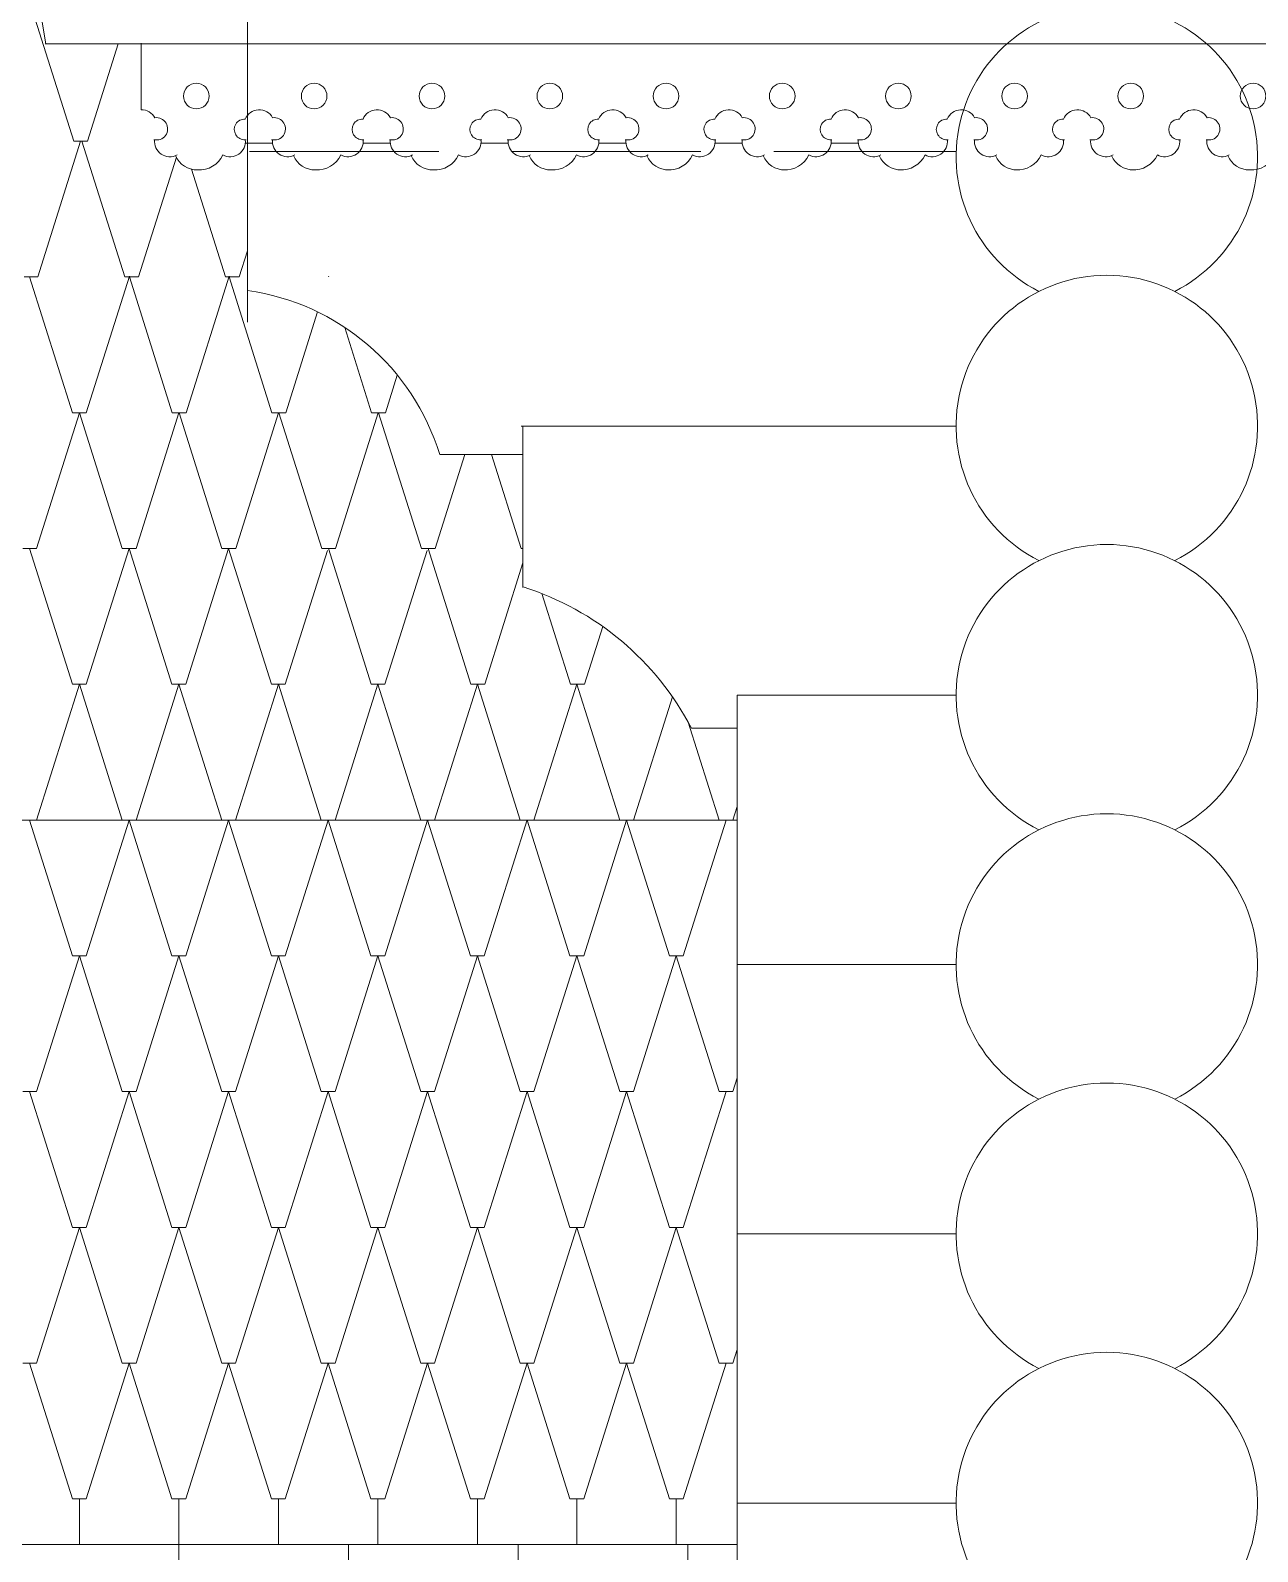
# Model space of a CAD drawing. Header units: millimetres. Extents: x 2399 to 111977, y 1313 to 59551.
# Drawn here: x 69147 to 70978, y 37929 to 40200 of the extents above; entities that cross this region are included whole.
import ezdxf

# ---------------------------------------------------------------- set-up
doc = ezdxf.new("R2010")
doc.units = ezdxf.units.MM
doc.linetypes.add('Невидимая', pattern=[391.222223, 282.222223, -109])
doc.layers.add('hatch1', color=7, linetype='Continuous', lineweight=20, true_color=0x6a6a6a)
doc.layers.add('main line', color=7, linetype='Continuous', lineweight=13)

msp = doc.modelspace()

# ---------------------------------------------------------------- linework, layer by layer
at = {"layer": 'hatch1', "color": 251, "linetype": 'Continuous', "lineweight": 20, "true_color": 0x6a6a6a}
for p, q in [((69147.4413, 40236.9332), (69211.3895, 40034.2835)), ((69277.7881, 40179.4455), (69231.9808, 40034.2835)), ((69221.6851, 40034.2835), (69157.737, 39831.6338)), ((69211.3895, 40034.2835), (69231.9808, 40034.2835)), ((69223.5685, 40034.2835), (69287.5166, 39831.6338)), ((69364.4974, 40010.3304), (69308.1079, 39831.6338)), ((69387.1465, 39992.4306), (69437.8876, 39831.6338)), ((69470.809, 39870.7077), (69458.4789, 39831.6338)), ((69137.1457, 39831.6338), (69157.737, 39831.6338)), ((69145.558, 39831.6338), (69209.5061, 39628.9841)), ((69294.3867, 39832.7148), (69230.0975, 39628.9841)), ((69287.5166, 39831.6338), (69308.1079, 39831.6338)), ((69294.3867, 39831.6338), (69358.3348, 39628.9841)), ((69443.2154, 39832.7148), (69378.9262, 39628.9841)), ((69437.8876, 39831.6338), (69458.4789, 39831.6338)), ((69443.2154, 39831.6338), (69507.1635, 39628.9841)), ((69592.0441, 39832.7148), (69591.703, 39831.6338)), ((69575.2515, 39779.4996), (69527.7549, 39628.9841)), ((69615.7825, 39756.4074), (69655.9922, 39628.9841)), ((69694.3233, 39685.2007), (69676.5836, 39628.9841)), ((69219.8018, 39628.9841), (69155.8537, 39426.3344)), ((69209.5061, 39628.9841), (69230.0975, 39628.9841)), ((69219.8018, 39628.9841), (69283.7499, 39426.3344)), ((69368.2894, 39628.9841), (69304.3412, 39426.3344)), ((69358.3348, 39628.9841), (69378.9262, 39628.9841)), ((69368.6305, 39628.9841), (69432.5786, 39426.3344)), ((69517.1181, 39628.9841), (69453.1699, 39426.3344)), ((69507.1635, 39628.9841), (69527.7549, 39628.9841)), ((69517.4592, 39628.9841), (69581.4073, 39426.3344)), ((69665.9468, 39628.9841), (69601.9986, 39426.3344)), ((69655.9922, 39628.9841), (69676.5836, 39628.9841)), ((69666.2879, 39628.9841), (69730.236, 39426.3344)), ((69795.0438, 39566.455), (69750.8274, 39426.3344)), ((69834.8483, 39566.455), (69879.0647, 39426.3344)), ((69135.2623, 39426.3344), (69155.8537, 39426.3344)), ((69145.558, 39426.3344), (69209.5061, 39223.6847)), ((69294.0456, 39426.3344), (69230.0975, 39223.6847)), ((69283.7499, 39426.3344), (69304.3412, 39426.3344)), ((69294.0456, 39426.3344), (69357.9937, 39223.6847)), ((69442.5332, 39426.3344), (69378.585, 39223.6847)), ((69432.5786, 39426.3344), (69453.1699, 39426.3344)), ((69442.5332, 39426.3344), (69506.4813, 39223.6847)), ((69590.1049, 39423.4321), (69527.0726, 39223.6847)), ((69581.4073, 39426.3344), (69601.9986, 39426.3344)), ((69591.3619, 39426.3344), (69655.31, 39223.6847)), ((69738.9336, 39423.4321), (69675.9013, 39223.6847)), ((69730.236, 39426.3344), (69750.8274, 39426.3344)), ((69740.1906, 39426.3344), (69804.1387, 39223.6847)), ((69879.0647, 39426.3344), (69881.87, 39426.3344)), ((69881.87, 39404.7595), (69824.73, 39223.6847)), ((69910.2329, 39359.109), (69952.9674, 39223.6847)), ((70000.8073, 39310.0345), (69973.5587, 39223.6847)), ((69219.8018, 39223.6847), (69155.8537, 39021.035)), ((69209.5061, 39223.6847), (69230.0975, 39223.6847)), ((69219.8018, 39223.6847), (69283.7499, 39021.035)), ((69368.2894, 39223.6847), (69304.3412, 39021.035)), ((69357.9937, 39223.6847), (69378.585, 39223.6847)), ((69368.2894, 39223.6847), (69432.2375, 39021.035)), ((69516.777, 39223.6847), (69452.8288, 39021.035)), ((69506.4813, 39223.6847), (69527.0726, 39223.6847)), ((69516.777, 39223.6847), (69580.7251, 39021.035)), ((69665.2646, 39223.6847), (69601.3164, 39021.035)), ((69655.31, 39223.6847), (69675.9013, 39223.6847)), ((69665.2646, 39223.6847), (69729.2127, 39021.035)), ((69813.7521, 39223.6847), (69749.804, 39021.035)), ((69804.1387, 39223.6847), (69824.73, 39223.6847)), ((69813.7521, 39223.6847), (69877.7003, 39021.035)), ((69962.2397, 39223.6847), (69898.2916, 39021.035)), ((69952.9674, 39223.6847), (69973.5587, 39223.6847)), ((69962.2397, 39223.6847), (70026.1879, 39021.035)), ((70104.8809, 39205.1576), (70046.7792, 39021.035)), ((70128.6008, 39167.0443), (70174.6755, 39021.035)), ((70201.6885, 39041.3854), (70195.2668, 39021.035)), ((69135.2623, 39021.035), (69155.8537, 39021.035)), ((69145.558, 39021.035), (69209.5061, 38818.3853)), ((69294.0456, 39021.035), (69230.0975, 38818.3853)), ((69283.7499, 39021.035), (69304.3412, 39021.035)), ((69294.0456, 39021.035), (69357.9937, 38818.3853)), ((69442.5332, 39021.035), (69378.585, 38818.3853)), ((69432.2375, 39021.035), (69452.8288, 39021.035)), ((69442.5332, 39021.035), (69506.4813, 38818.3853)), ((69591.0208, 39021.035), (69527.0726, 38818.3853)), ((69580.7251, 39021.035), (69601.3164, 39021.035)), ((69591.0208, 39021.035), (69654.9689, 38818.3853)), ((69739.5084, 39021.035), (69675.5602, 38818.3853)), ((69729.2127, 39021.035), (69749.804, 39021.035)), ((69739.5084, 39021.035), (69803.4565, 38818.3853)), ((69888.0697, 39021.2689), (69824.0478, 38818.3853)), ((69877.7003, 39021.035), (69898.2916, 39021.035)), ((69877.7003, 39021.035), (69898.2916, 39021.035)), ((69887.9959, 39021.035), (69951.9441, 38818.3853)), ((69887.9959, 39021.035), (69951.9441, 38818.3853)), ((69887.9959, 39021.035), (69951.9441, 38818.3853)), ((69887.9959, 39021.035), (69951.9441, 38818.3853)), ((69887.9959, 39021.035), (69951.9441, 38818.3853)), ((69887.9959, 39021.035), (69951.9441, 38818.3853)), ((69887.9959, 39021.035), (69951.9441, 38818.3853)), ((69887.9959, 39021.035), (69951.9441, 38818.3853)), ((69887.9959, 39021.035), (69951.9441, 38818.3853)), ((69887.9959, 39021.035), (69951.9441, 38818.3853)), ((69887.9959, 39021.035), (69951.9441, 38818.3853)), ((69887.9959, 39021.035), (69951.9441, 38818.3853)), ((69887.9959, 39021.035), (69951.9441, 38818.3853)), ((70036.4835, 39021.035), (69972.5354, 38818.3853)), ((70036.4835, 39021.035), (69972.5354, 38818.3853)), ((70036.4835, 39021.035), (69972.5354, 38818.3853)), ((70036.4835, 39021.035), (69972.5354, 38818.3853)), ((70036.4835, 39021.035), (69972.5354, 38818.3853)), ((70036.4835, 39021.035), (69972.5354, 38818.3853)), ((70036.4835, 39021.035), (69972.5354, 38818.3853)), ((70036.4835, 39021.035), (69972.5354, 38818.3853)), ((70036.4835, 39021.035), (69972.5354, 38818.3853)), ((70036.4835, 39021.035), (69972.5354, 38818.3853)), ((70036.4835, 39021.035), (69972.5354, 38818.3853)), ((70036.4835, 39021.035), (69972.5354, 38818.3853)), ((70036.4835, 39021.035), (69972.5354, 38818.3853)), ((70026.1879, 39021.035), (70046.7792, 39021.035)), ((70036.4835, 39021.035), (70100.4317, 38818.3853)), ((70036.4835, 39021.035), (70100.4317, 38818.3853)), ((70036.4835, 39021.035), (70100.4317, 38818.3853)), ((70036.4835, 39021.035), (70100.4317, 38818.3853)), ((70036.4835, 39021.035), (70100.4317, 38818.3853)), ((70036.4835, 39021.035), (70100.4317, 38818.3853)), ((70036.4835, 39021.035), (70100.4317, 38818.3853)), ((70036.4835, 39021.035), (70100.4317, 38818.3853)), ((70036.4835, 39021.035), (70100.4317, 38818.3853)), ((70036.4835, 39021.035), (70100.4317, 38818.3853)), ((70036.4835, 39021.035), (70100.4317, 38818.3853)), ((70036.4835, 39021.035), (70100.4317, 38818.3853)), ((70036.4835, 39021.035), (70100.4317, 38818.3853)), ((70184.9711, 39021.035), (70121.023, 38818.3853)), ((70184.9711, 39021.035), (70121.023, 38818.3853)), ((70184.9711, 39021.035), (70121.023, 38818.3853)), ((70184.9711, 39021.035), (70121.023, 38818.3853)), ((70184.9711, 39021.035), (70121.023, 38818.3853)), ((70184.9711, 39021.035), (70121.023, 38818.3853)), ((70184.9711, 39021.035), (70121.023, 38818.3853)), ((70184.9711, 39021.035), (70121.023, 38818.3853)), ((70184.9711, 39021.035), (70121.023, 38818.3853)), ((70184.9711, 39021.035), (70121.023, 38818.3853)), ((70184.9711, 39021.035), (70121.023, 38818.3853)), ((70184.9711, 39021.035), (70121.023, 38818.3853)), ((70184.9711, 39021.035), (70121.023, 38818.3853)), ((70174.6755, 39021.035), (70195.2668, 39021.035)), ((69219.8018, 38818.3853), (69155.8537, 38615.7357)), ((69209.5061, 38818.3853), (69230.0975, 38818.3853)), ((69219.8018, 38818.3853), (69283.7499, 38615.7357)), ((69368.2894, 38818.3853), (69304.3412, 38615.7357)), ((69357.9937, 38818.3853), (69378.585, 38818.3853)), ((69368.2894, 38818.3853), (69432.2375, 38615.7357)), ((69516.777, 38818.3853), (69452.8288, 38615.7357)), ((69506.4813, 38818.3853), (69527.0726, 38818.3853)), ((69516.777, 38818.3853), (69580.7251, 38615.7357)), ((69665.2646, 38818.3853), (69601.3164, 38615.7357)), ((69654.9689, 38818.3853), (69675.5602, 38818.3853)), ((69665.2646, 38818.3853), (69729.2127, 38615.7357)), ((69813.7521, 38818.3853), (69749.804, 38615.7357)), ((69803.4565, 38818.3853), (69824.0478, 38818.3853)), ((69813.7521, 38818.3853), (69877.7003, 38615.7357)), ((69962.2397, 38818.3853), (69898.2916, 38615.7357)), ((69951.9441, 38818.3853), (69972.5354, 38818.3853)), ((69951.9441, 38818.3853), (69972.5354, 38818.3853)), ((69951.9441, 38818.3853), (69972.5354, 38818.3853)), ((69951.9441, 38818.3853), (69972.5354, 38818.3853)), ((69951.9441, 38818.3853), (69972.5354, 38818.3853)), ((69951.9441, 38818.3853), (69972.5354, 38818.3853)), ((69951.9441, 38818.3853), (69972.5354, 38818.3853)), ((69951.9441, 38818.3853), (69972.5354, 38818.3853)), ((69951.9441, 38818.3853), (69972.5354, 38818.3853)), ((69951.9441, 38818.3853), (69972.5354, 38818.3853)), ((69951.9441, 38818.3853), (69972.5354, 38818.3853)), ((69951.9441, 38818.3853), (69972.5354, 38818.3853)), ((69951.9441, 38818.3853), (69972.5354, 38818.3853)), ((69962.2397, 38818.3853), (70026.1879, 38615.7357)), ((70110.7273, 38818.3853), (70046.7792, 38615.7357)), ((70100.4317, 38818.3853), (70121.023, 38818.3853)), ((70110.7273, 38818.3853), (70174.6755, 38615.7357)), ((70201.6885, 38636.086), (70195.2668, 38615.7357)), ((69135.2623, 38615.7357), (69155.8537, 38615.7357)), ((69145.558, 38615.7357), (69209.5061, 38413.086)), ((69294.0456, 38615.7357), (69230.0975, 38413.086)), ((69283.7499, 38615.7357), (69304.3412, 38615.7357)), ((69294.0456, 38615.7357), (69357.9937, 38413.086)), ((69442.5332, 38615.7357), (69378.585, 38413.086)), ((69432.2375, 38615.7357), (69452.8288, 38615.7357)), ((69442.5332, 38615.7357), (69506.4813, 38413.086)), ((69591.0208, 38615.7357), (69527.0726, 38413.086)), ((69580.7251, 38615.7357), (69601.3164, 38615.7357)), ((69591.0208, 38615.7357), (69654.9689, 38413.086)), ((69739.5084, 38615.7357), (69675.5602, 38413.086)), ((69729.2127, 38615.7357), (69749.804, 38615.7357)), ((69739.5084, 38615.7357), (69803.4565, 38413.086)), ((69887.9959, 38615.7357), (69824.0478, 38413.086)), ((69877.7003, 38615.7357), (69898.2916, 38615.7357)), ((69887.9959, 38615.7357), (69951.9441, 38413.086)), ((70036.4835, 38615.7357), (69972.5354, 38413.086)), ((70026.1879, 38615.7357), (70046.7792, 38615.7357)), ((70036.4835, 38615.7357), (70100.4317, 38413.086)), ((70184.9711, 38615.7357), (70121.023, 38413.086)), ((70174.6755, 38615.7357), (70195.2668, 38615.7357)), ((69219.8018, 38413.086), (69155.8537, 38210.4363)), ((69209.5061, 38413.086), (69230.0975, 38413.086)), ((69219.8018, 38413.086), (69283.7499, 38210.4363)), ((69368.2894, 38413.086), (69304.3412, 38210.4363)), ((69357.9937, 38413.086), (69378.585, 38413.086)), ((69368.2894, 38413.086), (69432.2375, 38210.4363)), ((69516.777, 38413.086), (69452.8288, 38210.4363)), ((69506.4813, 38413.086), (69527.0726, 38413.086)), ((69516.777, 38413.086), (69580.7251, 38210.4363)), ((69665.2646, 38413.086), (69601.3164, 38210.4363)), ((69654.9689, 38413.086), (69675.5602, 38413.086)), ((69665.2646, 38413.086), (69729.2127, 38210.4363)), ((69813.7521, 38413.086), (69749.804, 38210.4363)), ((69803.4565, 38413.086), (69824.0478, 38413.086)), ((69813.7521, 38413.086), (69877.7003, 38210.4363)), ((69962.2397, 38413.086), (69898.2916, 38210.4363)), ((69951.9441, 38413.086), (69972.5354, 38413.086)), ((69962.2397, 38413.086), (70026.1879, 38210.4363)), ((70110.7273, 38413.086), (70046.7792, 38210.4363)), ((70100.4317, 38413.086), (70121.023, 38413.086)), ((70110.7273, 38413.086), (70174.6755, 38210.4363)), ((69135.2623, 38210.4363), (69155.8537, 38210.4363)), ((69145.558, 38210.4363), (69209.5061, 38007.7866)), ((69294.0456, 38210.4363), (69230.0975, 38007.7866)), ((69283.7499, 38210.4363), (69304.3412, 38210.4363)), ((69294.0456, 38210.4363), (69293.6585, 38209.2094)), ((69294.0456, 38210.4363), (69294.4327, 38209.2094)), ((69294.0456, 38210.4363), (69357.9937, 38007.7866)), ((69442.5332, 38210.4363), (69378.585, 38007.7866)), ((69432.2375, 38210.4363), (69452.8288, 38210.4363)), ((69442.5332, 38210.4363), (69442.146, 38209.2094)), ((69442.5332, 38210.4363), (69442.9203, 38209.2094)), ((69442.5332, 38210.4363), (69506.4813, 38007.7866)), ((69591.0208, 38210.4363), (69527.0726, 38007.7866)), ((69580.7251, 38210.4363), (69601.3164, 38210.4363)), ((69591.0208, 38210.4363), (69590.6336, 38209.2094)), ((69591.0208, 38210.4363), (69654.9689, 38007.7866)), ((69739.5084, 38210.4363), (69675.5602, 38007.7866)), ((69729.2127, 38210.4363), (69749.804, 38210.4363)), ((69739.5084, 38210.4363), (69803.4565, 38007.7866)), ((69887.9959, 38210.4363), (69824.0478, 38007.7866)), ((69877.7003, 38210.4363), (69898.2916, 38210.4363)), ((69887.9959, 38210.4363), (69951.9441, 38007.7866)), ((70036.4835, 38210.4363), (69972.5354, 38007.7866)), ((70026.1879, 38210.4363), (70046.7792, 38210.4363)), ((70036.4835, 38210.4363), (70100.4317, 38007.7866)), ((70184.9711, 38210.4363), (70121.023, 38007.7866)), ((70174.6755, 38210.4363), (70195.2668, 38210.4363)), ((70201.6885, 38230.7866), (70195.2668, 38210.4363)), ((69209.5061, 38007.7866), (69230.0975, 38007.7866)), ((69219.8018, 38007.7866), (69219.8018, 37939.7969)), ((69357.9937, 38007.7866), (69378.585, 38007.7866)), ((69368.2894, 38007.7866), (69368.2894, 37939.7969)), ((69506.4813, 38007.7866), (69527.0726, 38007.7866)), ((69516.777, 38007.7866), (69516.777, 37939.7969)), ((69654.9689, 38007.7866), (69675.5602, 38007.7866)), ((69665.2646, 38007.7866), (69665.2646, 37939.7969)), ((69803.4565, 38007.7866), (69824.0478, 38007.7866)), ((69813.7521, 38007.7866), (69813.7521, 37939.7969)), ((69951.9441, 38007.7866), (69972.5354, 38007.7866)), ((69962.2397, 38007.7866), (69962.2397, 37939.7969)), ((70100.4317, 38007.7866), (70121.023, 38007.7866)), ((70110.7273, 38007.7866), (70110.7273, 37939.7969))]:
    msp.add_line(p, q, dxfattribs=at)
at = {"layer": 'main line', "color": 7, "linetype": 'Continuous', "lineweight": 13}
for p, q in [((69470.809, 39811.2081), (69470.809, 40416.7965)), ((69154.6215, 40271.6899), (69169.6251, 40179.4455)), ((69168.5374, 40179.4455), (72397.3895, 40179.4455)), ((69312.0612, 40081.1529), (69312.0612, 40180.6379)), ((69470.809, 39764.192), (69470.809, 40067.1802)), ((69507.9684, 40031.1848), (69467.4532, 40031.1848)), ((69683.8351, 40031.1848), (69643.3012, 40031.1848)), ((69859.7018, 40031.1848), (69819.1679, 40031.1848)), ((70035.5685, 40031.1848), (69995.0346, 40031.1848)), ((70208.9805, 40031.1848), (70168.4465, 40031.1848)), ((70382.3925, 40031.1848), (70341.8585, 40031.1848)), ((70528.285, 39609.1637), (69879.0275, 39609.1637)), ((69881.87, 39609.1637), (69881.87, 39368.0136)), ((69881.87, 39566.455), (69757.5298, 39566.455)), ((70528.285, 39207.3082), (70201.6885, 39207.3082)), ((70201.6885, 37043.7634), (70201.6885, 39207.3082)), ((70133.4715, 39157.9674), (70201.6885, 39157.9674)), ((70201.6885, 39021.035), (65057.5312, 39021.035)), ((70528.285, 38805.4526), (70201.6885, 38805.4526)), ((70528.285, 38403.5971), (70202.7583, 38403.5971)), ((70528.285, 38001.7415), (70202.7583, 38001.7415)), ((65062.1493, 37939.7969), (70201.6885, 37939.7969)), ((69368.1233, 37939.7969), (69368.1233, 36666.3339)), ((69621.4159, 37939.7969), (69621.4159, 36666.3339)), ((69874.7085, 37939.7969), (69874.7085, 36864.9388)), ((70128.0011, 37939.7969), (70128.0011, 37003.4639))]:
    msp.add_line(p, q, dxfattribs=at)
at = {"layer": 'main line', "color": 7, "linetype": 'Невидимая', "lineweight": 13}
msp.add_line((69473.9192, 40018.8627), (70528.3192, 40018.8627), dxfattribs=at)
at = {"layer": 'main line', "color": 7, "linetype": 'Continuous', "lineweight": 13, "flags": 128}
for points in [[(69330.8853, 40036.4966, 1.219803903), (69332.3158, 40069.1785, 0.279344154), (69312.0612, 40081.1529)], [(69330.8853, 40036.4966, 1.219803903), (69332.3158, 40069.1785, 0.279344154), (69312.0612, 40081.1529)], [(69330.8853, 40036.4966, 1.219803903), (69332.3158, 40069.1785, 0.279344154), (69312.0612, 40081.1529)], [(69330.8853, 40036.4966, 1.219803903), (69332.3158, 40069.1785, 0.279344154), (69312.0612, 40081.1529)], [(69330.8853, 40036.4966, 1.219803903), (69332.3158, 40069.1785, 0.279344154), (69312.0612, 40081.1529)], [(69330.8853, 40036.4966, 1.219803903), (69332.3158, 40069.1785, 0.279344154), (69312.0612, 40081.1529)], [(69506.752, 40036.4966, 1.219803903), (69508.1825, 40069.1785, 0.63216014), (69467.2185, 40067.1802, 1.067465283), (69467.4532, 40036.4966, -0.60309642), (69434.0614, 40013.7303)], [(69506.752, 40036.4966, 1.219803903), (69508.1825, 40069.1785, 0.63216014), (69467.2185, 40067.1802, 1.067465283), (69467.4532, 40036.4966, -0.60309642), (69434.0614, 40013.7303)], [(69506.752, 40036.4966, 1.219803903), (69508.1825, 40069.1785, 0.63216014), (69467.2185, 40067.1802, 1.067465283), (69467.4532, 40036.4966, -0.60309642), (69434.0614, 40013.7303)], [(69506.752, 40036.4966, 1.219803903), (69508.1825, 40069.1785, 0.63216014), (69467.2185, 40067.1802, 1.067465283), (69467.4532, 40036.4966, -0.60309642), (69434.0614, 40013.7303)], [(69506.752, 40036.4966, 1.219803903), (69508.1825, 40069.1785, 0.63216014), (69467.2185, 40067.1802, 1.067465283), (69467.4532, 40036.4966, -0.60309642), (69434.0614, 40013.7303)], [(69506.752, 40036.4966, 1.219803903), (69508.1825, 40069.1785, 0.63216014), (69467.2185, 40067.1802, 1.067465283), (69467.4532, 40036.4966, -0.60309642), (69434.0614, 40013.7303)], [(69682.6187, 40036.4966, 1.219803903), (69684.0492, 40069.1785, 0.63216014), (69643.0851, 40067.1802, 1.067465283), (69643.3199, 40036.4966, -0.60309642), (69609.9281, 40013.7303)], [(69682.6187, 40036.4966, 1.219803903), (69684.0492, 40069.1785, 0.63216014), (69643.0851, 40067.1802, 1.067465283), (69643.3199, 40036.4966, -0.60309642), (69609.9281, 40013.7303)], [(69682.6187, 40036.4966, 1.219803903), (69684.0492, 40069.1785, 0.63216014), (69643.0851, 40067.1802, 1.067465283), (69643.3199, 40036.4966, -0.60309642), (69609.9281, 40013.7303)], [(69682.6187, 40036.4966, 1.219803903), (69684.0492, 40069.1785, 0.63216014), (69643.0851, 40067.1802, 1.067465283), (69643.3199, 40036.4966, -0.60309642), (69609.9281, 40013.7303)], [(69682.6187, 40036.4966, 1.219803903), (69684.0492, 40069.1785, 0.63216014), (69643.0851, 40067.1802, 1.067465283), (69643.3199, 40036.4966, -0.60309642), (69609.9281, 40013.7303)], [(69682.6187, 40036.4966, 1.219803903), (69684.0492, 40069.1785, 0.63216014), (69643.0851, 40067.1802, 1.067465283), (69643.3199, 40036.4966, -0.60309642), (69609.9281, 40013.7303)], [(69858.4854, 40036.4966, 1.219803903), (69859.9159, 40069.1785, 0.63216014), (69818.9518, 40067.1802, 1.067465283), (69819.1866, 40036.4966, -0.60309642), (69785.7948, 40013.7303)], [(69858.4854, 40036.4966, 1.219803903), (69859.9159, 40069.1785, 0.63216014), (69818.9518, 40067.1802, 1.067465283), (69819.1866, 40036.4966, -0.60309642), (69785.7948, 40013.7303)], [(69858.4854, 40036.4966, 1.219803903), (69859.9159, 40069.1785, 0.63216014), (69818.9518, 40067.1802, 1.067465283), (69819.1866, 40036.4966, -0.60309642), (69785.7948, 40013.7303)], [(69858.4854, 40036.4966, 1.219803903), (69859.9159, 40069.1785, 0.63216014), (69818.9518, 40067.1802, 1.067465283), (69819.1866, 40036.4966, -0.60309642), (69785.7948, 40013.7303)], [(69858.4854, 40036.4966, 1.219803903), (69859.9159, 40069.1785, 0.63216014), (69818.9518, 40067.1802, 1.067465283), (69819.1866, 40036.4966, -0.60309642), (69785.7948, 40013.7303)], [(69858.4854, 40036.4966, 1.219803903), (69859.9159, 40069.1785, 0.63216014), (69818.9518, 40067.1802, 1.067465283), (69819.1866, 40036.4966, -0.60309642), (69785.7948, 40013.7303)], [(70034.3521, 40036.4966, 1.219803903), (70035.7826, 40069.1785, 0.63216014), (69994.8185, 40067.1802, 1.067465283), (69995.0533, 40036.4966, -0.60309642), (69961.6615, 40013.7303)], [(70034.3521, 40036.4966, 1.219803903), (70035.7826, 40069.1785, 0.63216014), (69994.8185, 40067.1802, 1.067465283), (69995.0533, 40036.4966, -0.60309642), (69961.6615, 40013.7303)], [(70034.3521, 40036.4966, 1.219803903), (70035.7826, 40069.1785, 0.63216014), (69994.8185, 40067.1802, 1.067465283), (69995.0533, 40036.4966, -0.60309642), (69961.6615, 40013.7303)], [(70034.3521, 40036.4966, 1.219803903), (70035.7826, 40069.1785, 0.63216014), (69994.8185, 40067.1802, 1.067465283), (69995.0533, 40036.4966, -0.60309642), (69961.6615, 40013.7303)], [(70034.3521, 40036.4966, 1.219803903), (70035.7826, 40069.1785, 0.63216014), (69994.8185, 40067.1802, 1.067465283), (69995.0533, 40036.4966, -0.60309642), (69961.6615, 40013.7303)], [(70034.3521, 40036.4966, 1.219803903), (70035.7826, 40069.1785, 0.63216014), (69994.8185, 40067.1802, 1.067465283), (69995.0533, 40036.4966, -0.60309642), (69961.6615, 40013.7303)], [(70207.7641, 40036.4966, 1.219803903), (70209.1945, 40069.1785, 0.63216014), (70168.2305, 40067.1802, 1.067465283), (70168.4653, 40036.4966, -0.60309642), (70135.0735, 40013.7303)], [(70207.7641, 40036.4966, 1.219803903), (70209.1945, 40069.1785, 0.63216014), (70168.2305, 40067.1802, 1.067465283), (70168.4653, 40036.4966, -0.60309642), (70135.0735, 40013.7303)], [(70207.7641, 40036.4966, 1.219803903), (70209.1945, 40069.1785, 0.63216014), (70168.2305, 40067.1802, 1.067465283), (70168.4653, 40036.4966, -0.60309642), (70135.0735, 40013.7303)], [(70207.7641, 40036.4966, 1.219803903), (70209.1945, 40069.1785, 0.63216014), (70168.2305, 40067.1802, 1.067465283), (70168.4653, 40036.4966, -0.60309642), (70135.0735, 40013.7303)], [(70207.7641, 40036.4966, 1.219803903), (70209.1945, 40069.1785, 0.63216014), (70168.2305, 40067.1802, 1.067465283), (70168.4653, 40036.4966, -0.60309642), (70135.0735, 40013.7303)], [(70207.7641, 40036.4966, 1.219803903), (70209.1945, 40069.1785, 0.63216014), (70168.2305, 40067.1802, 1.067465283), (70168.4653, 40036.4966, -0.60309642), (70135.0735, 40013.7303)], [(70381.176, 40036.4966, 1.219803903), (70382.6065, 40069.1785, 0.63216014), (70341.6425, 40067.1802, 1.067465283), (70341.8772, 40036.4966, -0.60309642), (70308.4855, 40013.7303)], [(70381.176, 40036.4966, 1.219803903), (70382.6065, 40069.1785, 0.63216014), (70341.6425, 40067.1802, 1.067465283), (70341.8772, 40036.4966, -0.60309642), (70308.4855, 40013.7303)], [(70381.176, 40036.4966, 1.219803903), (70382.6065, 40069.1785, 0.63216014), (70341.6425, 40067.1802, 1.067465283), (70341.8772, 40036.4966, -0.60309642), (70308.4855, 40013.7303)], [(70381.176, 40036.4966, 1.219803903), (70382.6065, 40069.1785, 0.63216014), (70341.6425, 40067.1802, 1.067465283), (70341.8772, 40036.4966, -0.60309642), (70308.4855, 40013.7303)], [(70381.176, 40036.4966, 1.219803903), (70382.6065, 40069.1785, 0.63216014), (70341.6425, 40067.1802, 1.067465283), (70341.8772, 40036.4966, -0.60309642), (70308.4855, 40013.7303)], [(70381.176, 40036.4966, 1.219803903), (70382.6065, 40069.1785, 0.63216014), (70341.6425, 40067.1802, 1.067465283), (70341.8772, 40036.4966, -0.60309642), (70308.4855, 40013.7303)], [(70554.588, 40036.4966, 1.219803903), (70556.0185, 40069.1785, 0.63216014), (70515.0544, 40067.1802, 1.067465283), (70515.2892, 40036.4966, -0.60309642), (70481.8974, 40013.7303)], [(70554.588, 40036.4966, 1.219803903), (70556.0185, 40069.1785, 0.63216014), (70515.0544, 40067.1802, 1.067465283), (70515.2892, 40036.4966, -0.60309642), (70481.8974, 40013.7303)], [(70554.588, 40036.4966, 1.219803903), (70556.0185, 40069.1785, 0.63216014), (70515.0544, 40067.1802, 1.067465283), (70515.2892, 40036.4966, -0.60309642), (70481.8974, 40013.7303)], [(70554.588, 40036.4966, 1.219803903), (70556.0185, 40069.1785, 0.63216014), (70515.0544, 40067.1802, 1.067465283), (70515.2892, 40036.4966, -0.60309642), (70481.8974, 40013.7303)], [(70554.588, 40036.4966, 1.219803903), (70556.0185, 40069.1785, 0.63216014), (70515.0544, 40067.1802, 1.067465283), (70515.2892, 40036.4966, -0.60309642), (70481.8974, 40013.7303)], [(70554.588, 40036.4966, 1.219803903), (70556.0185, 40069.1785, 0.63216014), (70515.0544, 40067.1802, 1.067465283), (70515.2892, 40036.4966, -0.60309642), (70481.8974, 40013.7303)], [(70728, 40036.4966, 1.219803903), (70729.4304, 40069.1785, 0.63216014), (70688.4664, 40067.1802, 1.067465283), (70688.7012, 40036.4966, -0.60309642), (70655.3094, 40013.7303)], [(70728, 40036.4966, 1.219803903), (70729.4304, 40069.1785, 0.63216014), (70688.4664, 40067.1802, 1.067465283), (70688.7012, 40036.4966, -0.60309642), (70655.3094, 40013.7303)], [(70728, 40036.4966, 1.219803903), (70729.4304, 40069.1785, 0.63216014), (70688.4664, 40067.1802, 1.067465283), (70688.7012, 40036.4966, -0.60309642), (70655.3094, 40013.7303)], [(70728, 40036.4966, 1.219803903), (70729.4304, 40069.1785, 0.63216014), (70688.4664, 40067.1802, 1.067465283), (70688.7012, 40036.4966, -0.60309642), (70655.3094, 40013.7303)], [(70728, 40036.4966, 1.219803903), (70729.4304, 40069.1785, 0.63216014), (70688.4664, 40067.1802, 1.067465283), (70688.7012, 40036.4966, -0.60309642), (70655.3094, 40013.7303)], [(70728, 40036.4966, 1.219803903), (70729.4304, 40069.1785, 0.63216014), (70688.4664, 40067.1802, 1.067465283), (70688.7012, 40036.4966, -0.60309642), (70655.3094, 40013.7303)], [(70901.4119, 40036.4966, 1.219803903), (70902.8424, 40069.1785, 0.63216014), (70861.8784, 40067.1802, 1.067465283), (70862.1131, 40036.4966, -0.60309642), (70828.7214, 40013.7303)], [(70901.4119, 40036.4966, 1.219803903), (70902.8424, 40069.1785, 0.63216014), (70861.8784, 40067.1802, 1.067465283), (70862.1131, 40036.4966, -0.60309642), (70828.7214, 40013.7303)], [(70901.4119, 40036.4966, 1.219803903), (70902.8424, 40069.1785, 0.63216014), (70861.8784, 40067.1802, 1.067465283), (70862.1131, 40036.4966, -0.60309642), (70828.7214, 40013.7303)], [(70901.4119, 40036.4966, 1.219803903), (70902.8424, 40069.1785, 0.63216014), (70861.8784, 40067.1802, 1.067465283), (70862.1131, 40036.4966, -0.60309642), (70828.7214, 40013.7303)], [(70901.4119, 40036.4966, 1.219803903), (70902.8424, 40069.1785, 0.63216014), (70861.8784, 40067.1802, 1.067465283), (70862.1131, 40036.4966, -0.60309642), (70828.7214, 40013.7303)], [(70901.4119, 40036.4966, 1.219803903), (70902.8424, 40069.1785, 0.63216014), (70861.8784, 40067.1802, 1.067465283), (70862.1131, 40036.4966, -0.60309642), (70828.7214, 40013.7303)], [(69332.083, 40036.4966, 0.60309642), (69365.4748, 40013.7303)], [(69332.083, 40036.4966, 0.60309642), (69365.4748, 40013.7303)], [(69332.083, 40036.4966, 0.60309642), (69365.4748, 40013.7303)], [(69332.083, 40036.4966, 0.60309642), (69365.4748, 40013.7303)], [(69332.083, 40036.4966, 0.60309642), (69365.4748, 40013.7303)], [(69332.083, 40036.4966, 0.60309642), (69365.4748, 40013.7303)], [(69468.6509, 40036.4966, -0.017938026), (69467.4796, 40036.2527)], [(69468.6509, 40036.4966, -0.017938026), (69467.4796, 40036.2527)], [(69468.6509, 40036.4966, -0.017938026), (69467.4796, 40036.2527)], [(69468.6509, 40036.4966, -0.017938026), (69467.4796, 40036.2527)], [(69468.6509, 40036.4966, -0.017938026), (69467.4796, 40036.2527)], [(69468.6509, 40036.4966, -0.017938026), (69467.4796, 40036.2527)], [(69507.9497, 40036.4966, 0.60309642), (69541.3415, 40013.7303)], [(69507.9497, 40036.4966, 0.60309642), (69541.3415, 40013.7303)], [(69507.9497, 40036.4966, 0.60309642), (69541.3415, 40013.7303)], [(69507.9497, 40036.4966, 0.60309642), (69541.3415, 40013.7303)], [(69507.9497, 40036.4966, 0.60309642), (69541.3415, 40013.7303)], [(69507.9497, 40036.4966, 0.60309642), (69541.3415, 40013.7303)], [(69644.5176, 40036.4966, -0.017938026), (69643.3463, 40036.2527)], [(69644.5176, 40036.4966, -0.017938026), (69643.3463, 40036.2527)], [(69644.5176, 40036.4966, -0.017938026), (69643.3463, 40036.2527)], [(69644.5176, 40036.4966, -0.017938026), (69643.3463, 40036.2527)], [(69644.5176, 40036.4966, -0.017938026), (69643.3463, 40036.2527)], [(69644.5176, 40036.4966, -0.017938026), (69643.3463, 40036.2527)], [(69683.8164, 40036.4966, 0.60309642), (69717.2082, 40013.7303)], [(69683.8164, 40036.4966, 0.60309642), (69717.2082, 40013.7303)], [(69683.8164, 40036.4966, 0.60309642), (69717.2082, 40013.7303)], [(69683.8164, 40036.4966, 0.60309642), (69717.2082, 40013.7303)], [(69683.8164, 40036.4966, 0.60309642), (69717.2082, 40013.7303)], [(69683.8164, 40036.4966, 0.60309642), (69717.2082, 40013.7303)], [(69820.3843, 40036.4966, -0.017938026), (69819.2129, 40036.2527)], [(69820.3843, 40036.4966, -0.017938026), (69819.2129, 40036.2527)], [(69820.3843, 40036.4966, -0.017938026), (69819.2129, 40036.2527)], [(69820.3843, 40036.4966, -0.017938026), (69819.2129, 40036.2527)], [(69820.3843, 40036.4966, -0.017938026), (69819.2129, 40036.2527)], [(69820.3843, 40036.4966, -0.017938026), (69819.2129, 40036.2527)], [(69859.6831, 40036.4966, 0.60309642), (69893.0749, 40013.7303)], [(69859.6831, 40036.4966, 0.60309642), (69893.0749, 40013.7303)], [(69859.6831, 40036.4966, 0.60309642), (69893.0749, 40013.7303)], [(69859.6831, 40036.4966, 0.60309642), (69893.0749, 40013.7303)], [(69859.6831, 40036.4966, 0.60309642), (69893.0749, 40013.7303)], [(69859.6831, 40036.4966, 0.60309642), (69893.0749, 40013.7303)], [(69996.251, 40036.4966, -0.017938026), (69995.0796, 40036.2527)], [(69996.251, 40036.4966, -0.017938026), (69995.0796, 40036.2527)], [(69996.251, 40036.4966, -0.017938026), (69995.0796, 40036.2527)], [(69996.251, 40036.4966, -0.017938026), (69995.0796, 40036.2527)], [(69996.251, 40036.4966, -0.017938026), (69995.0796, 40036.2527)], [(69996.251, 40036.4966, -0.017938026), (69995.0796, 40036.2527)], [(70035.5498, 40036.4966, 0.60309642), (70068.9416, 40013.7303)], [(70035.5498, 40036.4966, 0.60309642), (70068.9416, 40013.7303)], [(70035.5498, 40036.4966, 0.60309642), (70068.9416, 40013.7303)], [(70035.5498, 40036.4966, 0.60309642), (70068.9416, 40013.7303)], [(70035.5498, 40036.4966, 0.60309642), (70068.9416, 40013.7303)], [(70035.5498, 40036.4966, 0.60309642), (70068.9416, 40013.7303)], [(70169.663, 40036.4966, -0.017938026), (70168.4916, 40036.2527)], [(70169.663, 40036.4966, -0.017938026), (70168.4916, 40036.2527)], [(70169.663, 40036.4966, -0.017938026), (70168.4916, 40036.2527)], [(70169.663, 40036.4966, -0.017938026), (70168.4916, 40036.2527)], [(70169.663, 40036.4966, -0.017938026), (70168.4916, 40036.2527)], [(70169.663, 40036.4966, -0.017938026), (70168.4916, 40036.2527)], [(70208.9618, 40036.4966, 0.60309642), (70242.3535, 40013.7303)], [(70208.9618, 40036.4966, 0.60309642), (70242.3535, 40013.7303)], [(70208.9618, 40036.4966, 0.60309642), (70242.3535, 40013.7303)], [(70208.9618, 40036.4966, 0.60309642), (70242.3535, 40013.7303)], [(70208.9618, 40036.4966, 0.60309642), (70242.3535, 40013.7303)], [(70208.9618, 40036.4966, 0.60309642), (70242.3535, 40013.7303)], [(70343.0749, 40036.4966, -0.017938026), (70341.9036, 40036.2527)], [(70343.0749, 40036.4966, -0.017938026), (70341.9036, 40036.2527)], [(70343.0749, 40036.4966, -0.017938026), (70341.9036, 40036.2527)], [(70343.0749, 40036.4966, -0.017938026), (70341.9036, 40036.2527)], [(70343.0749, 40036.4966, -0.017938026), (70341.9036, 40036.2527)], [(70343.0749, 40036.4966, -0.017938026), (70341.9036, 40036.2527)], [(70382.3738, 40036.4966, 0.60309642), (70415.7655, 40013.7303)], [(70382.3738, 40036.4966, 0.60309642), (70415.7655, 40013.7303)], [(70382.3738, 40036.4966, 0.60309642), (70415.7655, 40013.7303)], [(70382.3738, 40036.4966, 0.60309642), (70415.7655, 40013.7303)], [(70382.3738, 40036.4966, 0.60309642), (70415.7655, 40013.7303)], [(70382.3738, 40036.4966, 0.60309642), (70415.7655, 40013.7303)], [(70516.4869, 40036.4966, -0.017938026), (70515.3155, 40036.2527)], [(70516.4869, 40036.4966, -0.017938026), (70515.3155, 40036.2527)], [(70516.4869, 40036.4966, -0.017938026), (70515.3155, 40036.2527)], [(70516.4869, 40036.4966, -0.017938026), (70515.3155, 40036.2527)], [(70516.4869, 40036.4966, -0.017938026), (70515.3155, 40036.2527)], [(70516.4869, 40036.4966, -0.017938026), (70515.3155, 40036.2527)], [(70555.7857, 40036.4966, 0.60309642), (70589.1775, 40013.7303)], [(70555.7857, 40036.4966, 0.60309642), (70589.1775, 40013.7303)], [(70555.7857, 40036.4966, 0.60309642), (70589.1775, 40013.7303)], [(70555.7857, 40036.4966, 0.60309642), (70589.1775, 40013.7303)], [(70555.7857, 40036.4966, 0.60309642), (70589.1775, 40013.7303)], [(70555.7857, 40036.4966, 0.60309642), (70589.1775, 40013.7303)], [(70689.8989, 40036.4966, -0.017938026), (70688.7275, 40036.2527)], [(70689.8989, 40036.4966, -0.017938026), (70688.7275, 40036.2527)], [(70689.8989, 40036.4966, -0.017938026), (70688.7275, 40036.2527)], [(70689.8989, 40036.4966, -0.017938026), (70688.7275, 40036.2527)], [(70689.8989, 40036.4966, -0.017938026), (70688.7275, 40036.2527)], [(70689.8989, 40036.4966, -0.017938026), (70688.7275, 40036.2527)], [(70729.1977, 40036.4966, 0.60309642), (70762.5894, 40013.7303)], [(70729.1977, 40036.4966, 0.60309642), (70762.5894, 40013.7303)], [(70729.1977, 40036.4966, 0.60309642), (70762.5894, 40013.7303)], [(70729.1977, 40036.4966, 0.60309642), (70762.5894, 40013.7303)], [(70729.1977, 40036.4966, 0.60309642), (70762.5894, 40013.7303)], [(70729.1977, 40036.4966, 0.60309642), (70762.5894, 40013.7303)], [(70863.3108, 40036.4966, -0.017938026), (70862.1395, 40036.2527)], [(70863.3108, 40036.4966, -0.017938026), (70862.1395, 40036.2527)], [(70863.3108, 40036.4966, -0.017938026), (70862.1395, 40036.2527)], [(70863.3108, 40036.4966, -0.017938026), (70862.1395, 40036.2527)], [(70863.3108, 40036.4966, -0.017938026), (70862.1395, 40036.2527)], [(70863.3108, 40036.4966, -0.017938026), (70862.1395, 40036.2527)], [(70902.6096, 40036.4966, 0.60309642), (70936.0014, 40013.7303)], [(70902.6096, 40036.4966, 0.60309642), (70936.0014, 40013.7303)], [(70902.6096, 40036.4966, 0.60309642), (70936.0014, 40013.7303)], [(70902.6096, 40036.4966, 0.60309642), (70936.0014, 40013.7303)], [(70902.6096, 40036.4966, 0.60309642), (70936.0014, 40013.7303)], [(70902.6096, 40036.4966, 0.60309642), (70936.0014, 40013.7303)], [(69363.3604, 40012.7454, 0.304535594), (69396.1338, 39991.3868)], [(69363.3604, 40012.7454, 0.304535594), (69396.1338, 39991.3868)], [(69363.3604, 40012.7454, 0.304535594), (69396.1338, 39991.3868)], [(69363.3604, 40012.7454, 0.304535594), (69396.1338, 39991.3868)], [(69363.3604, 40012.7454, 0.304535594), (69396.1338, 39991.3868)], [(69363.3604, 40012.7454, 0.304535594), (69396.1338, 39991.3868)], [(69396.1338, 39991.3868, 0.304535594), (69434.0614, 40013.7303)], [(69396.1338, 39991.3868, 0.304535594), (69434.0614, 40013.7303)], [(69396.1338, 39991.3868, 0.304535594), (69434.0614, 40013.7303)], [(69396.1338, 39991.3868, 0.304535594), (69434.0614, 40013.7303)], [(69396.1338, 39991.3868, 0.304535594), (69434.0614, 40013.7303)], [(69396.1338, 39991.3868, 0.304535594), (69434.0614, 40013.7303)], [(69539.2271, 40012.7454, 0.304535594), (69572.0004, 39991.3868)], [(69539.2271, 40012.7454, 0.304535594), (69572.0004, 39991.3868)], [(69539.2271, 40012.7454, 0.304535594), (69572.0004, 39991.3868)], [(69539.2271, 40012.7454, 0.304535594), (69572.0004, 39991.3868)], [(69539.2271, 40012.7454, 0.304535594), (69572.0004, 39991.3868)], [(69539.2271, 40012.7454, 0.304535594), (69572.0004, 39991.3868)], [(69572.0004, 39991.3868, 0.304535594), (69609.9281, 40013.7303)], [(69572.0004, 39991.3868, 0.304535594), (69609.9281, 40013.7303)], [(69572.0004, 39991.3868, 0.304535594), (69609.9281, 40013.7303)], [(69572.0004, 39991.3868, 0.304535594), (69609.9281, 40013.7303)], [(69572.0004, 39991.3868, 0.304535594), (69609.9281, 40013.7303)], [(69572.0004, 39991.3868, 0.304535594), (69609.9281, 40013.7303)], [(69715.0938, 40012.7454, 0.304535594), (69747.8671, 39991.3868)], [(69715.0938, 40012.7454, 0.304535594), (69747.8671, 39991.3868)], [(69715.0938, 40012.7454, 0.304535594), (69747.8671, 39991.3868)], [(69715.0938, 40012.7454, 0.304535594), (69747.8671, 39991.3868)], [(69715.0938, 40012.7454, 0.304535594), (69747.8671, 39991.3868)], [(69715.0938, 40012.7454, 0.304535594), (69747.8671, 39991.3868)], [(69747.8671, 39991.3868, 0.304535594), (69785.7948, 40013.7303)], [(69747.8671, 39991.3868, 0.304535594), (69785.7948, 40013.7303)], [(69747.8671, 39991.3868, 0.304535594), (69785.7948, 40013.7303)], [(69747.8671, 39991.3868, 0.304535594), (69785.7948, 40013.7303)], [(69747.8671, 39991.3868, 0.304535594), (69785.7948, 40013.7303)], [(69747.8671, 39991.3868, 0.304535594), (69785.7948, 40013.7303)], [(69890.9605, 40012.7454, 0.304535594), (69923.7338, 39991.3868)], [(69890.9605, 40012.7454, 0.304535594), (69923.7338, 39991.3868)], [(69890.9605, 40012.7454, 0.304535594), (69923.7338, 39991.3868)], [(69890.9605, 40012.7454, 0.304535594), (69923.7338, 39991.3868)], [(69890.9605, 40012.7454, 0.304535594), (69923.7338, 39991.3868)], [(69890.9605, 40012.7454, 0.304535594), (69923.7338, 39991.3868)], [(69923.7338, 39991.3868, 0.304535594), (69961.6615, 40013.7303)], [(69923.7338, 39991.3868, 0.304535594), (69961.6615, 40013.7303)], [(69923.7338, 39991.3868, 0.304535594), (69961.6615, 40013.7303)], [(69923.7338, 39991.3868, 0.304535594), (69961.6615, 40013.7303)], [(69923.7338, 39991.3868, 0.304535594), (69961.6615, 40013.7303)], [(69923.7338, 39991.3868, 0.304535594), (69961.6615, 40013.7303)], [(70066.8272, 40012.7454, 0.304535594), (70099.6005, 39991.3868)], [(70066.8272, 40012.7454, 0.304535594), (70099.6005, 39991.3868)], [(70066.8272, 40012.7454, 0.304535594), (70099.6005, 39991.3868)], [(70066.8272, 40012.7454, 0.304535594), (70099.6005, 39991.3868)], [(70066.8272, 40012.7454, 0.304535594), (70099.6005, 39991.3868)], [(70066.8272, 40012.7454, 0.304535594), (70099.6005, 39991.3868)], [(70097.1458, 39991.3868, 0.304535594), (70135.0735, 40013.7303)], [(70097.1458, 39991.3868, 0.304535594), (70135.0735, 40013.7303)], [(70097.1458, 39991.3868, 0.304535594), (70135.0735, 40013.7303)], [(70097.1458, 39991.3868, 0.304535594), (70135.0735, 40013.7303)], [(70097.1458, 39991.3868, 0.304535594), (70135.0735, 40013.7303)], [(70097.1458, 39991.3868, 0.304535594), (70135.0735, 40013.7303)], [(70240.2391, 40012.7454, 0.304535594), (70273.0125, 39991.3868)], [(70240.2391, 40012.7454, 0.304535594), (70273.0125, 39991.3868)], [(70240.2391, 40012.7454, 0.304535594), (70273.0125, 39991.3868)], [(70240.2391, 40012.7454, 0.304535594), (70273.0125, 39991.3868)], [(70240.2391, 40012.7454, 0.304535594), (70273.0125, 39991.3868)], [(70240.2391, 40012.7454, 0.304535594), (70273.0125, 39991.3868)], [(70270.5578, 39991.3868, 0.304535594), (70308.4855, 40013.7303)], [(70270.5578, 39991.3868, 0.304535594), (70308.4855, 40013.7303)], [(70270.5578, 39991.3868, 0.304535594), (70308.4855, 40013.7303)], [(70270.5578, 39991.3868, 0.304535594), (70308.4855, 40013.7303)], [(70270.5578, 39991.3868, 0.304535594), (70308.4855, 40013.7303)], [(70270.5578, 39991.3868, 0.304535594), (70308.4855, 40013.7303)], [(70413.6511, 40012.7454, 0.304535594), (70446.4245, 39991.3868)], [(70413.6511, 40012.7454, 0.304535594), (70446.4245, 39991.3868)], [(70413.6511, 40012.7454, 0.304535594), (70446.4245, 39991.3868)], [(70413.6511, 40012.7454, 0.304535594), (70446.4245, 39991.3868)], [(70413.6511, 40012.7454, 0.304535594), (70446.4245, 39991.3868)], [(70413.6511, 40012.7454, 0.304535594), (70446.4245, 39991.3868)], [(70443.9697, 39991.3868, 0.304535594), (70481.8974, 40013.7303)], [(70443.9697, 39991.3868, 0.304535594), (70481.8974, 40013.7303)], [(70443.9697, 39991.3868, 0.304535594), (70481.8974, 40013.7303)], [(70443.9697, 39991.3868, 0.304535594), (70481.8974, 40013.7303)], [(70443.9697, 39991.3868, 0.304535594), (70481.8974, 40013.7303)], [(70443.9697, 39991.3868, 0.304535594), (70481.8974, 40013.7303)], [(70587.0631, 40012.7454, 0.304535594), (70619.8364, 39991.3868)], [(70587.0631, 40012.7454, 0.304535594), (70619.8364, 39991.3868)], [(70587.0631, 40012.7454, 0.304535594), (70619.8364, 39991.3868)], [(70587.0631, 40012.7454, 0.304535594), (70619.8364, 39991.3868)], [(70587.0631, 40012.7454, 0.304535594), (70619.8364, 39991.3868)], [(70587.0631, 40012.7454, 0.304535594), (70619.8364, 39991.3868)], [(70617.3817, 39991.3868, 0.304535594), (70655.3094, 40013.7303)], [(70617.3817, 39991.3868, 0.304535594), (70655.3094, 40013.7303)], [(70617.3817, 39991.3868, 0.304535594), (70655.3094, 40013.7303)], [(70617.3817, 39991.3868, 0.304535594), (70655.3094, 40013.7303)], [(70617.3817, 39991.3868, 0.304535594), (70655.3094, 40013.7303)], [(70617.3817, 39991.3868, 0.304535594), (70655.3094, 40013.7303)], [(70760.475, 40012.7454, 0.304535594), (70793.2484, 39991.3868)], [(70760.475, 40012.7454, 0.304535594), (70793.2484, 39991.3868)], [(70760.475, 40012.7454, 0.304535594), (70793.2484, 39991.3868)], [(70760.475, 40012.7454, 0.304535594), (70793.2484, 39991.3868)], [(70760.475, 40012.7454, 0.304535594), (70793.2484, 39991.3868)], [(70760.475, 40012.7454, 0.304535594), (70793.2484, 39991.3868)], [(70790.7937, 39991.3868, 0.304535594), (70828.7214, 40013.7303)], [(70790.7937, 39991.3868, 0.304535594), (70828.7214, 40013.7303)], [(70790.7937, 39991.3868, 0.304535594), (70828.7214, 40013.7303)], [(70790.7937, 39991.3868, 0.304535594), (70828.7214, 40013.7303)], [(70790.7937, 39991.3868, 0.304535594), (70828.7214, 40013.7303)], [(70790.7937, 39991.3868, 0.304535594), (70828.7214, 40013.7303)], [(70933.887, 40012.7454, 0.304535594), (70966.6604, 39991.3868)], [(70933.887, 40012.7454, 0.304535594), (70966.6604, 39991.3868)], [(70933.887, 40012.7454, 0.304535594), (70966.6604, 39991.3868)], [(70933.887, 40012.7454, 0.304535594), (70966.6604, 39991.3868)], [(70933.887, 40012.7454, 0.304535594), (70966.6604, 39991.3868)], [(70933.887, 40012.7454, 0.304535594), (70966.6604, 39991.3868)], [(70966.6604, 39991.3868, 0.304535594), (71004.5881, 40013.7303)], [(70966.6604, 39991.3868, 0.304535594), (71004.5881, 40013.7303)], [(70966.6604, 39991.3868, 0.304535594), (71004.5881, 40013.7303)], [(70966.6604, 39991.3868, 0.304535594), (71004.5881, 40013.7303)], [(70966.6604, 39991.3868, 0.304535594), (71004.5881, 40013.7303)], [(70966.6604, 39991.3868, 0.304535594), (71004.5881, 40013.7303)]]:
    msp.add_lwpolyline(points, format="xyb", dxfattribs=at)
at = {"layer": 'main line', "color": 7, "linetype": 'Continuous', "lineweight": 13}
for centre in [(69394.3267, 40101.6093), (69394.3267, 40101.6093), (69394.3267, 40101.6093), (69394.3267, 40101.6093), (69394.3267, 40101.6093), (69394.3267, 40101.6093), (69570.1934, 40101.6093), (69570.1934, 40101.6093), (69570.1934, 40101.6093), (69570.1934, 40101.6093), (69570.1934, 40101.6093), (69570.1934, 40101.6093), (69746.0601, 40101.6093), (69746.0601, 40101.6093), (69746.0601, 40101.6093), (69746.0601, 40101.6093), (69746.0601, 40101.6093), (69746.0601, 40101.6093), (69921.9268, 40101.6093), (69921.9268, 40101.6093), (69921.9268, 40101.6093), (69921.9268, 40101.6093), (69921.9268, 40101.6093), (69921.9268, 40101.6093), (70095.3388, 40101.6093), (70095.3388, 40101.6093), (70095.3388, 40101.6093), (70095.3388, 40101.6093), (70095.3388, 40101.6093), (70095.3388, 40101.6093), (70268.7508, 40101.6093), (70268.7508, 40101.6093), (70268.7508, 40101.6093), (70268.7508, 40101.6093), (70268.7508, 40101.6093), (70268.7508, 40101.6093), (70442.1627, 40101.6093), (70442.1627, 40101.6093), (70442.1627, 40101.6093), (70442.1627, 40101.6093), (70442.1627, 40101.6093), (70442.1627, 40101.6093), (70615.5747, 40101.6093), (70615.5747, 40101.6093), (70615.5747, 40101.6093), (70615.5747, 40101.6093), (70615.5747, 40101.6093), (70615.5747, 40101.6093), (70788.9867, 40101.6093), (70788.9867, 40101.6093), (70788.9867, 40101.6093), (70788.9867, 40101.6093), (70788.9867, 40101.6093), (70788.9867, 40101.6093), (70971.5822, 40101.6093), (70971.5822, 40101.6093), (70971.5822, 40101.6093), (70971.5822, 40101.6093), (70971.5822, 40101.6093), (70971.5822, 40101.6093)]:
    msp.add_circle(centre, 19.1338, dxfattribs=at)
for centre, radius, start, end in [((70753.285, 40011.0192), 225, 296.7457516, 243.2542484), ((70753.285, 39609.1637), 225, 296.7457516, 243.2542484), ((69422.5343, 39464.3368), 350.2144, 16.9530168, 82.0769243), ((70753.285, 39207.3082), 225, 296.7457516, 243.2542484), ((69752.1303, 38959.1853), 430.0411, 27.5317255, 72.3934187), ((70753.285, 38805.4526), 225, 296.7457516, 243.2542484), ((70753.285, 38403.5971), 225, 296.7457516, 243.2542484), ((70753.285, 38001.7415), 225, 296.7457516, 243.2542484)]:
    msp.add_arc(centre, radius, start, end, dxfattribs=at)

doc.saveas('drawing.dxf')
